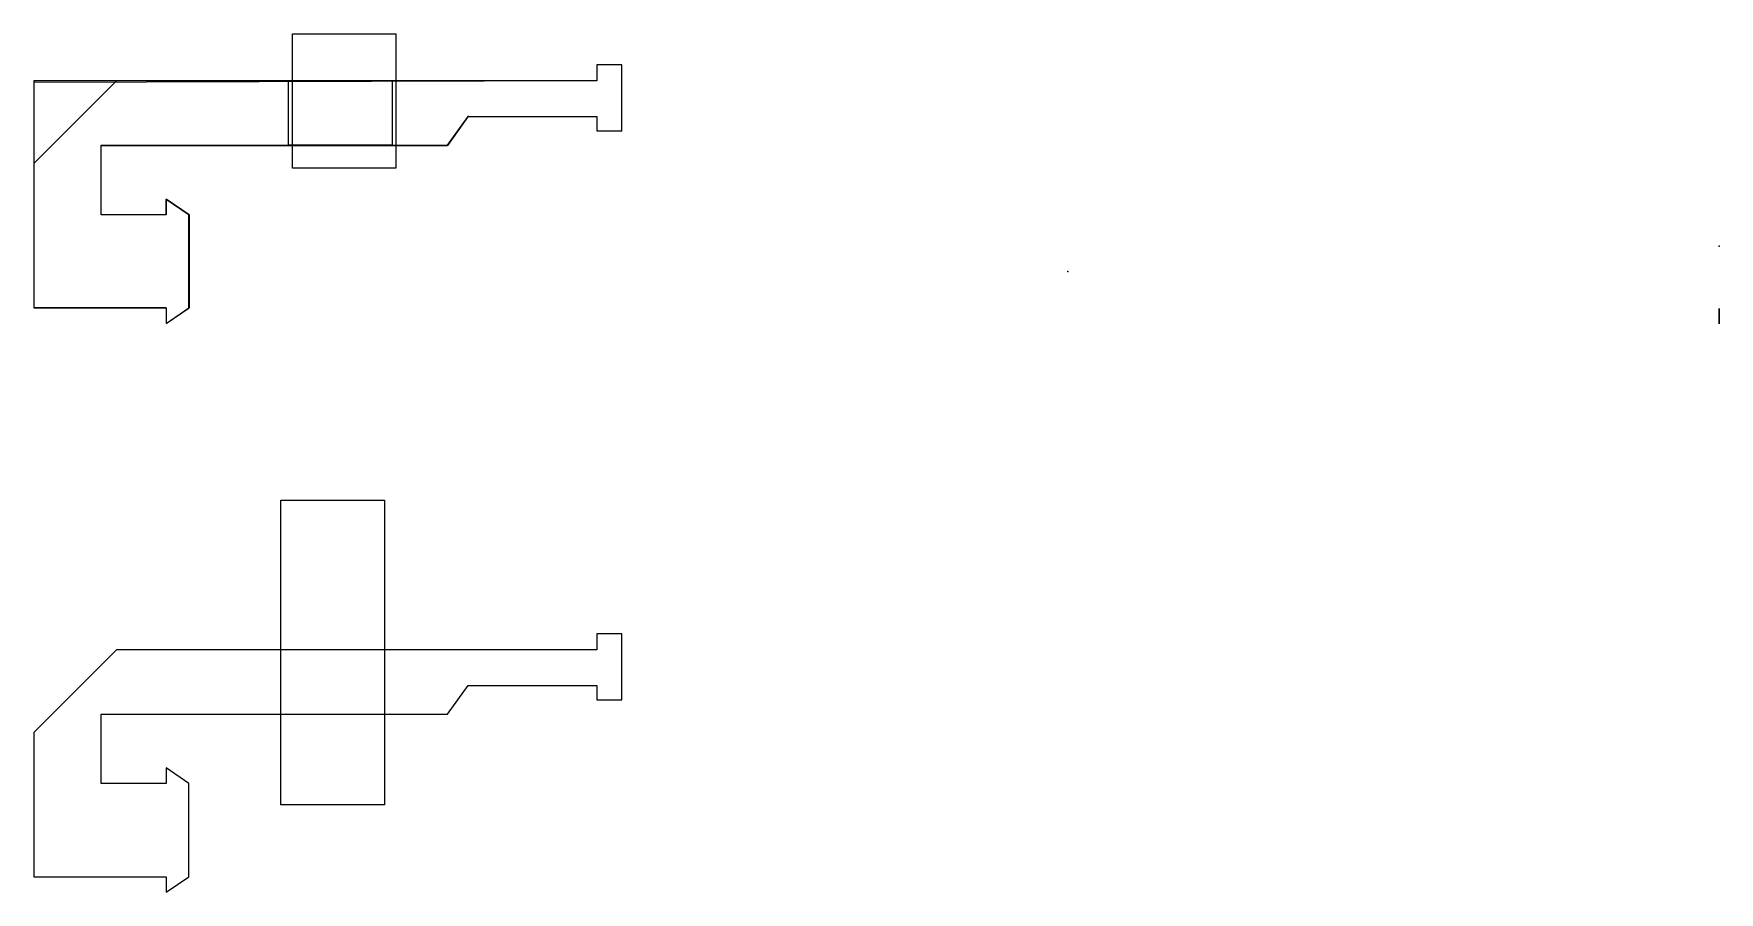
# Model space of a CAD drawing. Header units: centimetres. Extents: x -10 to 6.3, y -6 to 2.3.
import ezdxf

# ---------------------------------------------------------------- set-up
doc = ezdxf.new("R2010")
doc.units = ezdxf.units.CM
doc.header["$MEASUREMENT"] = 0
for name, color, linetype in [('part6.1 v3_Reconstructed-Sketch13', 7, 'Continuous'), ('part6.1 v3_Sketch1', 7, 'Continuous'), ('part6.1 v3_Sketch10', 7, 'Continuous'), ('part6.1 v3_Sketch11', 7, 'Continuous'), ('part6.1 v3_Sketch12', 7, 'Continuous'), ('part6.1 v3_Sketch2', 7, 'Continuous'), ('part6.1 v3_Sketch3', 7, 'Continuous'), ('part6.1 v3_Sketch4', 7, 'Continuous'), ('part6.1 v3_Sketch5', 7, 'Continuous'), ('part6.1 v3_Sketch6', 7, 'Continuous'), ('part6.1 v3_Sketch7', 7, 'Continuous'), ('part6.1 v3_Sketch8', 7, 'Continuous'), ('part6.1 v3_Sketch9', 7, 'Continuous')]:
    doc.layers.add(name, color=color, linetype=linetype)

msp = doc.modelspace()

# ---------------------------------------------------------------- linework, layer by layer
at = {"layer": 'part6.1 v3_Reconstructed-Sketch13'}
for p, q in [((6.3, -0.504, 0.145), (6.3, -0.355, 0.145)), ((6.3, -0.355, 0.145), (6.3, -0.355, -0.2)), ((6.3, -0.355, -0.2), (6.3, -0.504, -0.2)), ((6.3, -0.504, 0.145), (6.3, -0.355, 0.145)), ((6.3, -0.355, -0.2), (6.3, -0.504, -0.2)), ((6.3, -0.504, -0.2), (6.3, -0.504, 0.145))]:
    msp.add_line(p, q, dxfattribs=at)
msp.add_point((6.3, 0.245), dxfattribs=at)
at = {"layer": 'part6.1 v3_Sketch1'}
msp.add_point((0, 0), dxfattribs=at)
at = {"layer": 'part6.1 v3_Sketch10'}
for p, q in [((-4.555, 2, 0.6), (-4.555, 1.845, 0.6)), ((-4.313, 2, 0.6), (-4.555, 2, 0.6)), ((-4.313, 1.36, 0.6), (-4.313, 2, 0.6)), ((-9.2, 1.845, 0.6), (-10, 1.045, 0.6)), ((-4.555, 1.845, 0.6), (-9.2, 1.845, 0.6)), ((-6, 1.222, 0.6), (-5.8, 1.5, 0.6)), ((-5.8, 1.5, 0.6), (-4.555, 1.5, 0.6)), ((-4.555, 1.5, 0.6), (-4.555, 1.36, 0.6)), ((-4.555, 1.36, 0.6), (-4.313, 1.36, 0.6)), ((-9.35, 1.222, 0.6), (-6, 1.222, 0.6)), ((-9.35, 0.55, 0.6), (-9.35, 1.222, 0.6)), ((-10, 1.045, 0.6), (-10, -0.35, 0.6)), ((-8.72, 0.702, 0.6), (-8.72, 0.55, 0.6)), ((-8.5, 0.55, 0.6), (-8.72, 0.702, 0.6)), ((-8.72, 0.55, 0.6), (-9.35, 0.55, 0.6)), ((-8.5, -0.35, 0.6), (-8.5, 0.55, 0.6)), ((-10, -0.35, 0.6), (-8.72, -0.35, 0.6)), ((-8.72, -0.35, 0.6), (-8.72, -0.5, 0.6)), ((-8.72, -0.5, 0.6), (-8.5, -0.35, 0.6))]:
    msp.add_line(p, q, dxfattribs=at)
msp.add_point((0, 0, 0.6), dxfattribs=at)
at = {"layer": 'part6.1 v3_Sketch11'}
for p, q in [((-7.5, 2.3, 0.6), (-6.5, 2.3, 0.6)), ((-7.5, 1, 0.6), (-7.5, 2.3, 0.6)), ((-6.5, 2.3, 0.6), (-6.5, 1, 0.6)), ((-4.555, 2, 0.6), (-4.555, 1.845, 0.6)), ((-4.313, 2, 0.6), (-4.555, 2, 0.6)), ((-4.313, 1.36, 0.6), (-4.313, 2, 0.6)), ((-9.2, 1.845, 0.6), (-10, 1.045, 0.6)), ((-4.555, 1.845, 0.6), (-9.2, 1.845, 0.6)), ((-6, 1.222, 0.6), (-5.8, 1.5, 0.6)), ((-5.8, 1.5, 0.6), (-4.555, 1.5, 0.6)), ((-4.555, 1.5, 0.6), (-4.555, 1.36, 0.6)), ((-4.555, 1.36, 0.6), (-4.313, 1.36, 0.6)), ((-9.35, 1.222, 0.6), (-6, 1.222, 0.6)), ((-9.35, 0.55, 0.6), (-9.35, 1.222, 0.6)), ((-10, 1.045, 0.6), (-10, -0.35, 0.6)), ((-6.5, 1, 0.6), (-7.5, 1, 0.6)), ((-8.72, 0.702, 0.6), (-8.72, 0.55, 0.6)), ((-8.5, 0.55, 0.6), (-8.72, 0.702, 0.6)), ((-8.72, 0.55, 0.6), (-9.35, 0.55, 0.6)), ((-8.5, -0.35, 0.6), (-8.5, 0.55, 0.6)), ((-10, -0.35, 0.6), (-8.72, -0.35, 0.6)), ((-8.72, -0.5, 0.6), (-8.5, -0.35, 0.6)), ((-8.72, -0.35, 0.6), (-8.72, -0.5, 0.6))]:
    msp.add_line(p, q, dxfattribs=at)
msp.add_point((0, 0, 0.6), dxfattribs=at)
at = {"layer": 'part6.1 v3_Sketch12'}
for p, q in [((-7.61, -2.209, 0.6), (-6.61, -2.209, 0.6)), ((-7.61, -5.154, 0.6), (-7.61, -2.209, 0.6)), ((-6.61, -2.209, 0.6), (-6.61, -5.154, 0.6)), ((-4.555, -3.5, 0.6), (-4.555, -3.655, 0.6)), ((-4.313, -3.5, 0.6), (-4.555, -3.5, 0.6)), ((-4.313, -4.14, 0.6), (-4.313, -3.5, 0.6)), ((-9.2, -3.655, 0.6), (-10, -4.455, 0.6)), ((-4.555, -3.655, 0.6), (-9.2, -3.655, 0.6)), ((-6, -4.278, 0.6), (-5.8, -4, 0.6)), ((-5.8, -4, 0.6), (-4.555, -4, 0.6)), ((-4.555, -4, 0.6), (-4.555, -4.14, 0.6)), ((-4.555, -4.14, 0.6), (-4.313, -4.14, 0.6)), ((-9.35, -4.95, 0.6), (-9.35, -4.278, 0.6)), ((-9.35, -4.278, 0.6), (-6, -4.278, 0.6)), ((-10, -4.455, 0.6), (-10, -5.85, 0.6)), ((-8.72, -4.798, 0.6), (-8.72, -4.95, 0.6)), ((-8.5, -4.95, 0.6), (-8.72, -4.798, 0.6)), ((-8.72, -4.95, 0.6), (-9.35, -4.95, 0.6)), ((-8.5, -5.85, 0.6), (-8.5, -4.95, 0.6)), ((-6.61, -5.154, 0.6), (-7.61, -5.154, 0.6)), ((-10, -5.85, 0.6), (-8.72, -5.85, 0.6)), ((-8.72, -6, 0.6), (-8.5, -5.85, 0.6)), ((-8.72, -5.85, 0.6), (-8.72, -6, 0.6))]:
    msp.add_line(p, q, dxfattribs=at)
msp.add_point((0, 0, 0.6), dxfattribs=at)
at = {"layer": 'part6.1 v3_Sketch2'}
for p, q in [((-4.314, 1.357), (-4.314, 1.986)), ((-5.795, 1.506), (-6, 1.219)), ((-9.35, 1.219), (-6, 1.219)), ((-8.72, 0.55), (-8.72, 0.7)), ((-8.72, 0.7), (-8.499, 0.55)), ((-9.997, -0.35), (-9.997, 0.55)), ((-8.499, 0.55), (-8.499, -0.35)), ((-10, -0.35), (-8.72, -0.35)), ((-8.72, -0.35), (-9.997, -0.35)), ((-8.72, -0.5), (-8.499, -0.35)), ((-8.72, -0.35), (-8.72, -0.5))]:
    msp.add_line(p, q, dxfattribs=at)
msp.add_point((0, 0), dxfattribs=at)
at = {"layer": 'part6.1 v3_Sketch3'}
msp.add_point((0, 0), dxfattribs=at)
at = {"layer": 'part6.1 v3_Sketch4'}
msp.add_point((0, 0), dxfattribs=at)
at = {"layer": 'part6.1 v3_Sketch5'}
msp.add_point((0, 0), dxfattribs=at)
at = {"layer": 'part6.1 v3_Sketch6'}
for p, q in [((-4.555, 2), (-4.555, 1.845)), ((-4.313, 2), (-4.555, 2)), ((-4.313, 1.36), (-4.313, 2)), ((-4.555, 1.845), (-10.001, 1.829)), ((-10.001, 1.829), (-10.001, -0.349)), ((-5.8, 1.5), (-4.555, 1.5)), ((-4.555, 1.5), (-4.555, 1.36)), ((-4.555, 1.36), (-4.313, 1.36)), ((-8.499, 0.55), (-8.72, 0.701)), ((-8.72, 0.701), (-8.72, 0.55)), ((-8.72, 0.55), (-9.35, 0.55)), ((-8.5, -0.35), (-8.499, 0.55)), ((-10.001, -0.349), (-8.72, -0.35)), ((-8.72, -0.5), (-8.5, -0.35)), ((-8.72, -0.35), (-8.72, -0.5))]:
    msp.add_line(p, q, dxfattribs=at)
msp.add_point((0, 0), dxfattribs=at)
at = {"layer": 'part6.1 v3_Sketch7'}
for p, q in [((-4.313, 2), (-4.555, 2)), ((-4.555, 2), (-4.555, 1.845)), ((-4.313, 1.36), (-4.313, 2)), ((-4.555, 1.845), (-10, 1.845)), ((-10, 1.845), (-10, -0.35)), ((-6, 1.222), (-5.8, 1.5)), ((-5.8, 1.5), (-4.555, 1.5)), ((-4.555, 1.5), (-4.555, 1.36)), ((-4.555, 1.36), (-4.313, 1.36)), ((-9.35, 1.222), (-6, 1.222)), ((-9.35, 0.55), (-9.35, 1.222)), ((-8.5, 0.55), (-8.72, 0.702)), ((-8.72, 0.702), (-8.72, 0.55)), ((-8.72, 0.55), (-9.35, 0.55)), ((-8.5, -0.35), (-8.5, 0.55)), ((-10, -0.35), (-8.72, -0.35)), ((-8.72, -0.35), (-8.72, -0.5)), ((-8.72, -0.5), (-8.5, -0.35))]:
    msp.add_line(p, q, dxfattribs=at)
msp.add_point((0, 0), dxfattribs=at)
at = {"layer": 'part6.1 v3_Sketch8'}
for p, q in [((-4.555, 2, 0.6), (-4.555, 1.845, 0.6)), ((-4.313, 2, 0.6), (-4.555, 2, 0.6)), ((-4.313, 1.36, 0.6), (-4.313, 2, 0.6)), ((-9.2, 1.845, 0.6), (-10, 1.045, 0.6)), ((-4.555, 1.845, 0.6), (-9.2, 1.845, 0.6)), ((-6, 1.222, 0.6), (-5.8, 1.5, 0.6)), ((-5.8, 1.5, 0.6), (-4.555, 1.5, 0.6)), ((-4.555, 1.5, 0.6), (-4.555, 1.36, 0.6)), ((-4.555, 1.36, 0.6), (-4.313, 1.36, 0.6)), ((-9.35, 1.222, 0.6), (-6, 1.222, 0.6)), ((-9.35, 0.55, 0.6), (-9.35, 1.222, 0.6)), ((-10, 1.045, 0.6), (-10, -0.35, 0.6)), ((-8.72, 0.702, 0.6), (-8.72, 0.55, 0.6)), ((-8.5, 0.55, 0.6), (-8.72, 0.702, 0.6)), ((-8.72, 0.55, 0.6), (-9.35, 0.55, 0.6)), ((-8.5, -0.35, 0.6), (-8.5, 0.55, 0.6)), ((-10, -0.35, 0.6), (-8.72, -0.35, 0.6)), ((-8.72, -0.35, 0.6), (-8.72, -0.5, 0.6)), ((-8.72, -0.5, 0.6), (-8.5, -0.35, 0.6))]:
    msp.add_line(p, q, dxfattribs=at)
msp.add_point((0, 0, 0.6), dxfattribs=at)
at = {"layer": 'part6.1 v3_Sketch9'}
for p, q in [((-4.555, 2, 0.6), (-4.555, 1.845, 0.6)), ((-4.313, 2, 0.6), (-4.555, 2, 0.6)), ((-4.313, 1.36, 0.6), (-4.313, 2, 0.6)), ((-9.2, 1.845, 0.6), (-10, 1.045, 0.6)), ((-4.555, 1.845, 0.6), (-9.2, 1.845, 0.6)), ((-7.536, 1.222, 0.6), (-7.536, 1.845, 0.6)), ((-7.536, 1.845, 0.6), (-6.536, 1.845, 0.6)), ((-6.536, 1.845, 0.6), (-6.536, 1.222, 0.6)), ((-6, 1.222, 0.6), (-5.8, 1.5, 0.6)), ((-5.8, 1.5, 0.6), (-4.555, 1.5, 0.6)), ((-4.555, 1.5, 0.6), (-4.555, 1.36, 0.6)), ((-4.555, 1.36, 0.6), (-4.313, 1.36, 0.6)), ((-9.35, 0.55, 0.6), (-9.35, 1.222, 0.6)), ((-9.35, 1.222, 0.6), (-6, 1.222, 0.6)), ((-6.536, 1.222, 0.6), (-7.536, 1.222, 0.6)), ((-10, 1.045, 0.6), (-10, -0.35, 0.6)), ((-8.5, 0.55, 0.6), (-8.72, 0.702, 0.6)), ((-8.72, 0.702, 0.6), (-8.72, 0.55, 0.6)), ((-8.72, 0.55, 0.6), (-9.35, 0.55, 0.6)), ((-8.5, -0.35, 0.6), (-8.5, 0.55, 0.6)), ((-10, -0.35, 0.6), (-8.72, -0.35, 0.6)), ((-8.72, -0.35, 0.6), (-8.72, -0.5, 0.6)), ((-8.72, -0.5, 0.6), (-8.5, -0.35, 0.6))]:
    msp.add_line(p, q, dxfattribs=at)
msp.add_point((0, 0, 0.6), dxfattribs=at)

doc.saveas('drawing.dxf')
